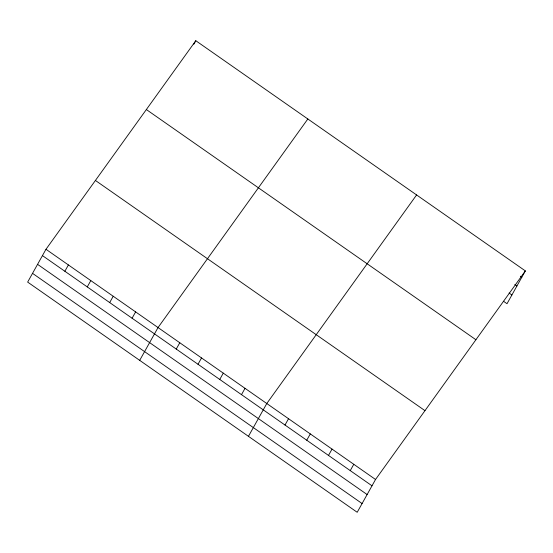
<?xml version="1.0" encoding="UTF-8"?>
<svg xmlns="http://www.w3.org/2000/svg" width="553" height="553" viewBox="0 0 553 553"><rect width="100%" height="100%" fill="white"/><g stroke="black" fill="none" stroke-linecap="round" stroke-linejoin="round"><path stroke-width="0.83" d="M45.982 249.285L27.65 282.092L357.203 512.285L375.535 479.486L525.35 270.908L195.797 40.715L45.982 249.285L375.535 479.486M64.86 271.267L68.392 264.942M193.833 44.226L195.797 40.715M87.27 286.917L90.803 280.592M109.681 302.574L113.213 296.249M132.084 318.224L135.623 311.899M139.702 360.356L158.034 327.556L307.841 118.978M176.248 349.074L179.78 342.749M198.002 364.268L201.534 357.943M219.748 379.462L223.288 373.13M241.502 394.648L245.034 388.324M248.449 436.324L266.788 403.517L416.596 194.946M285.002 425.036L288.535 418.711M306.749 440.229L310.288 433.905M328.503 455.423L332.035 449.098M350.249 470.617L353.789 464.292M525.35 270.908L507.018 303.715L503.507 301.261M520.414 276.251L521.818 277.233M514.829 284.505L516.931 285.97M509.092 293.014L511.898 294.977M146.358 109.542L475.912 339.736M95.42 180.458L424.974 410.651M42.45 255.61L372.003 485.81M37.563 264.348L367.123 494.548M32.53 273.355L362.091 503.548"/></g></svg>
